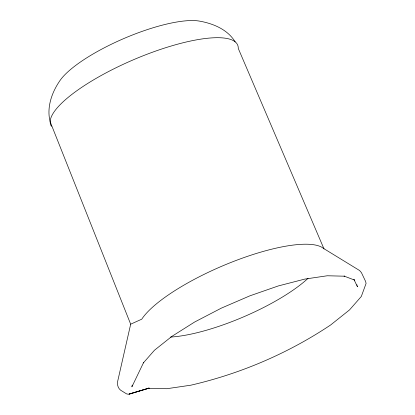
<?xml version="1.0" encoding="UTF-8"?>
<svg xmlns="http://www.w3.org/2000/svg" width="415" height="415" viewBox="0 0 415 415"><rect width="100%" height="100%" fill="white"/><g stroke="black" fill="none" stroke-linecap="round" stroke-linejoin="round"><path stroke-width="0.62" d="M130.673 324.188L117.684 381.271C116.973 384.446 117.985 388.175 120.62 390.199L126.518 393.856L128.349 394.25L149.203 388.067L129.107 394.151L148.969 388.16L148.238 388.284L166.783 388.72L190.859 385.187C240.57 373.713 288.259 353.29 330.688 324.935L349.549 309.891L361.315 296.466L366.092 283.398L365.574 281.38L361.418 272.629L359.618 270.538L323.487 248.409A101.628 27.468 -23.2 0 0 233.012 261.642A101.628 27.468 -23.2 0 0 141.769 319.171L130.673 324.188L50.127 121.662C46.511 107.672 51.699 92.753 59.568 81.174A82.232 22.223 -23.2 0 1 123.457 38.704A82.232 22.223 -23.2 0 1 199.101 21.046C212.921 23.401 227.633 29.392 235.186 41.92M354.514 280.016L354.794 280.172L344.019 276.053L344.595 276.198L327.274 275.768L304.833 279.082L278.351 285.925L249.929 295.817L221.345 308.132L194.671 321.999L171.893 336.368L154.463 350.234L143.351 362.918L143.523 362.669L131.882 386.879L132.183 385.141M353.891 279.295L357.445 286.801L357.258 286.184M324.011 248.943L238.257 48.405A101.628 27.468 -23.2 0 0 136.504 58.468A101.628 27.468 -23.2 0 0 51.47 126.3M356.879 284.763L357.118 285.463M308.065 278.32A93.396 25.242 -23.2 0 1 170.56 337.058"/></g></svg>
